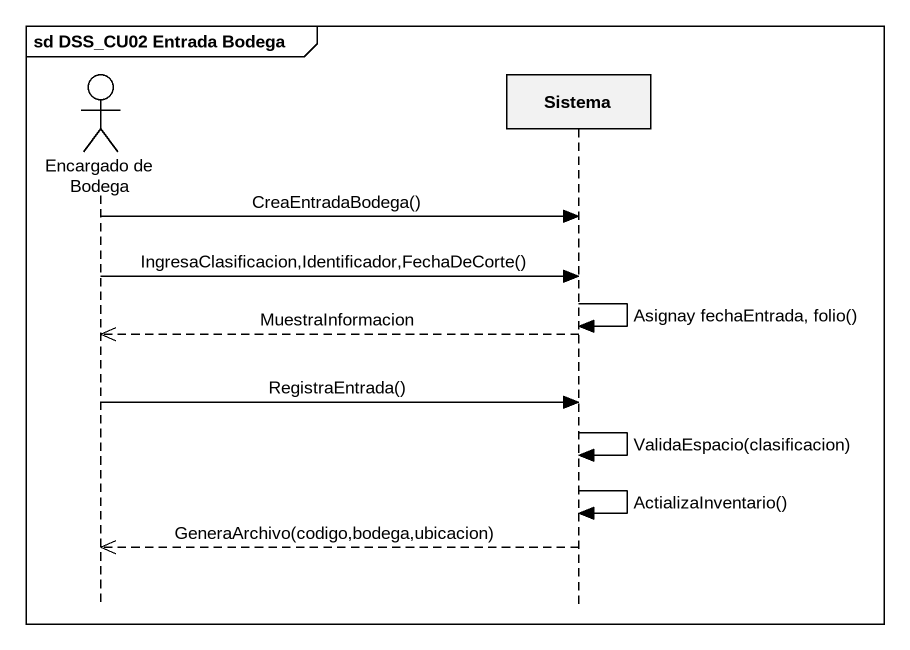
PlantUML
@startuml
mainframe sd DSS_CU02 Entrada Bodega
hide footbox
actor "Encargado de Bodega" as Encargado_de_Bodega
participant Sistema

Encargado_de_Bodega -> Sistema : CreaEntradaBodega()
Encargado_de_Bodega -> Sistema : IngresaClasificacion,Identificador,FechaDeCorte()
Sistema -> Sistema : Asignay fechaEntrada, folio()
Sistema -->> Encargado_de_Bodega : MuestraInformacion
Encargado_de_Bodega -> Sistema : RegistraEntrada()
Sistema -> Sistema : ValidaEspacio(clasificacion)
Sistema -> Sistema : ActializaInventario()
Sistema -->> Encargado_de_Bodega : GeneraArchivo(codigo,bodega,ubicacion)
@enduml
